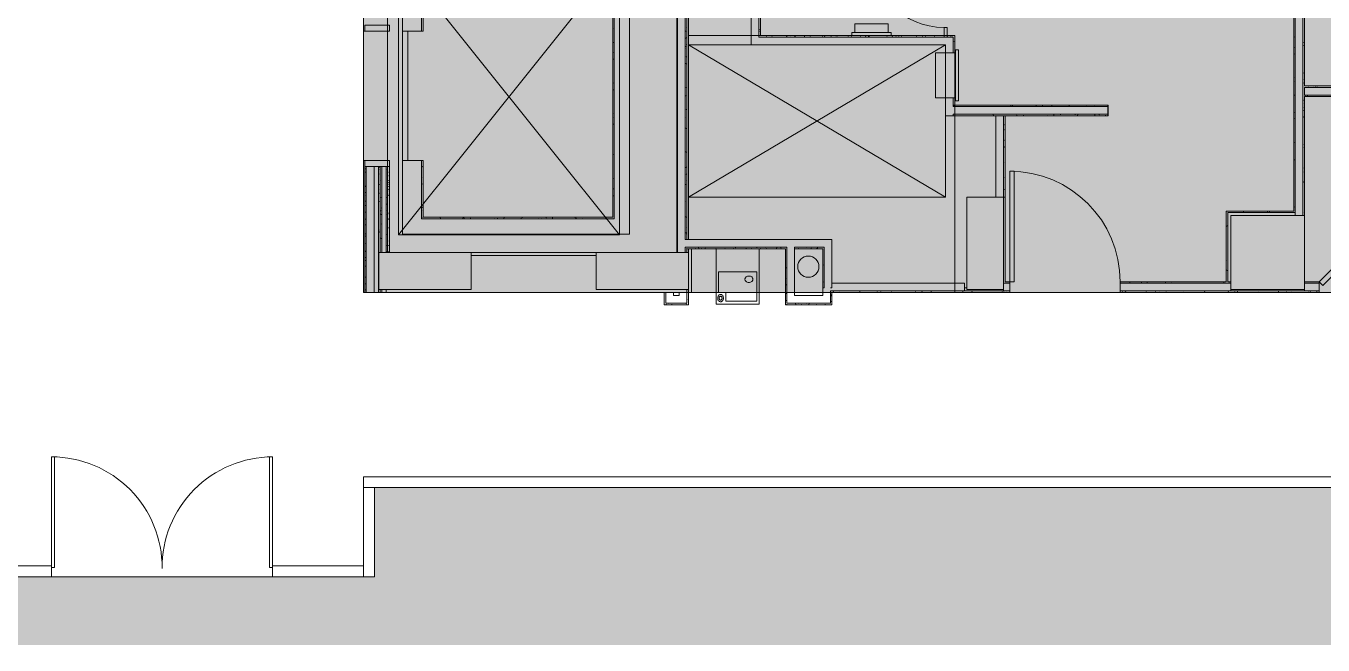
# Model space of a CAD drawing. Header units: inches. Extents: x 4757 to 6765, y 9919 to 10946.
# Drawn here: x 5616.1 to 6038.5, y 9918.5 to 10120 of the extents above; entities that cross this region are included whole.
import ezdxf

# ---------------------------------------------------------------- set-up
doc = ezdxf.new("R2010")
doc.units = ezdxf.units.IN
doc.header["$MEASUREMENT"] = 0
for name, color, linetype, lineweight in [('A-DETL', 90, 'Continuous', 9), ('A-DETL-GENF', 92, 'Continuous', 9), ('A-DETL-THIN', 151, 'Continuous', 9), ('A-DOOR', 31, 'Continuous', 13), ('A-EQPM', 7, 'Continuous', 9), ('A-FLOR-OTLN', 7, 'Continuous', 9), ('A-WALL', 113, 'Continuous', 13), ('A-WALL-PATT', 111, 'Continuous', 13), ('Bb-col', 7, 'Continuous', 9), ('I-WALL', 2, 'Continuous', 9), ('Propidex Polylines', 7, 'Continuous', 9), ('Rosslyn Plaza North_1777 North Kent St _W632_-09_dwg', 8, 'Continuous', 9), ('S-COLS', 7, 'Continuous', 9)]:
    doc.layers.add(name, color=color, linetype=linetype, lineweight=lineweight)

# ---------------------------------------------------------------- blocks, each defined once
blk = doc.blocks.new('Door - Glass Double - Full Rail - Long Pull-7114227-Level XX  POWER _ SIGNAL')
at = {"layer": 'A-DOOR', "lineweight": 20}
for p, q in [((-36, 37.26), (-35, 37.26)), ((-36, 1.75), (-36, 37.26)), ((-35, 37.26), (-35, 1.26)), ((35, 37.26), (35, 1.26)), ((36, 37.26), (35, 37.26)), ((36, 1.75), (36, 37.26)), ((-35, 1.26), (-36, 1.26)), ((35, 1.26), (36, 1.26))]:
    blk.add_line(p, q, dxfattribs=at)
at = {"layer": 'A-DOOR', "lineweight": 9}
for centre, start, end in [((-36, 1.26), 359.5, 90), ((36, 1.26), 90, 180.5)]:
    blk.add_arc(centre, 36, start, end, dxfattribs=at)
blk = doc.blocks.new('Rosslyn Plaza North_1777 North Kent St _W632_-09_dwg-6954577-Level XX  POWER _ SIGNAL')
at = {"lineweight": 9}
for p, q in [((5831.79, 10050.53), (5831.79, 10258.54)), ((5831.79, 10046.29), (5831.79, 10047.53)), ((5831.79, 10046.28), (5831.79, 10042.53)), ((5934.42, 10034.28), (5922.42, 10034.28))]:
    blk.add_line(p, q, dxfattribs=at)
at = {"lineweight": 9, "flags": 128}
for points in [[(5828.04, 10046.28), (5828.04, 10147.29), (5733.79, 10147.29), (5733.79, 10151.29), (5828.04, 10151.29), (5828.04, 10247.29), (5831.79, 10247.29), (5801.79, 10247.29), (5801.79, 10259.29), (5828.79, 10259.29), (5828.04, 10259.29), (5828.04, 10356.29), (5831.79, 10356.29), (5831.79, 10356.54)], [(5733.79, 10118.28), (5733.79, 10180.28), (5726.04, 10180.28), (5726.04, 10118.28), (5733.79, 10118.28), (5733.79, 10076.28), (5733.79, 10046.29)], [(5737.38, 10142), (5809.38, 10142), (5809.38, 10052), (5737.38, 10052), (5737.38, 10142), (5809.38, 10052), (5737.38, 10052), (5809.38, 10142)], [(5733.79, 10076.28), (5726.04, 10076.28), (5726.04, 10033.28), (5832.79, 10033.28), (5832.79, 10047.53)], [(5831.81, 10047.53), (5831.81, 10034.28), (5801.79, 10034.28), (5801.79, 10046.28), (5761.04, 10046.28), (5761.04, 10034.28), (5731.04, 10034.28), (5731.04, 10046.28)], [(5840.81, 10047.53), (5840.81, 10029.53), (5854.81, 10029.53), (5854.81, 10047.53)]]:
    blk.add_lwpolyline(points, dxfattribs=at)
for points in [[(6037.18, 10036.78), (6062.63, 10062.24), (6063.87, 10061), (6038.42, 10035.54)], [(5854.07, 10039.95), (5841.55, 10039.95), (5841.55, 10033.32), (5843.98, 10033.32), (5843.98, 10030.48), (5854.07, 10030.48)], [(5850.2, 10037.59), (5850.21, 10037.71), (5850.24, 10037.84), (5850.29, 10037.95), (5850.37, 10038.09), (5850.47, 10038.21), (5850.58, 10038.32), (5850.8, 10038.46), (5851.02, 10038.56), (5851.26, 10038.61), (5851.49, 10038.62), (5851.75, 10038.6), (5852.01, 10038.54), (5852.22, 10038.45), (5852.41, 10038.32), (5852.52, 10038.21), (5852.62, 10038.09), (5852.7, 10037.95), (5852.75, 10037.84), (5852.78, 10037.71), (5852.79, 10037.59), (5852.78, 10037.46), (5852.75, 10037.33), (5852.7, 10037.22), (5852.62, 10037.08), (5852.52, 10036.96), (5852.41, 10036.85), (5852.22, 10036.73), (5852.01, 10036.64), (5851.75, 10036.57), (5851.49, 10036.55), (5851.23, 10036.57), (5850.98, 10036.64), (5850.77, 10036.73), (5850.58, 10036.85), (5850.47, 10036.96), (5850.37, 10037.08), (5850.29, 10037.22), (5850.24, 10037.33), (5850.21, 10037.46)], [(5842.28, 10030.23), (5842.11, 10030.25), (5841.94, 10030.31), (5841.78, 10030.42), (5841.64, 10030.56), (5841.52, 10030.73), (5841.43, 10030.93), (5841.38, 10031.14), (5841.35, 10031.37), (5841.36, 10031.6), (5841.4, 10031.82), (5841.48, 10032.03), (5841.58, 10032.21), (5841.71, 10032.37), (5841.86, 10032.5), (5842.02, 10032.58), (5842.2, 10032.62), (5842.37, 10032.62), (5842.55, 10032.58), (5842.71, 10032.5), (5842.86, 10032.37), (5842.99, 10032.21), (5843.09, 10032.03), (5843.17, 10031.82), (5843.21, 10031.6), (5843.22, 10031.37), (5843.19, 10031.14), (5843.13, 10030.93), (5843.05, 10030.73), (5842.93, 10030.56), (5842.79, 10030.42), (5842.63, 10030.31), (5842.46, 10030.25)], [(5842.28, 10030.81), (5842.19, 10030.82), (5842.1, 10030.85), (5842.02, 10030.91), (5841.95, 10030.98), (5841.89, 10031.07), (5841.85, 10031.17), (5841.82, 10031.28), (5841.8, 10031.4), (5841.81, 10031.52), (5841.83, 10031.63), (5841.87, 10031.74), (5841.92, 10031.83), (5841.99, 10031.92), (5842.06, 10031.98), (5842.15, 10032.02), (5842.24, 10032.04), (5842.33, 10032.04), (5842.42, 10032.02), (5842.51, 10031.98), (5842.58, 10031.92), (5842.65, 10031.83), (5842.7, 10031.74), (5842.74, 10031.63), (5842.76, 10031.52), (5842.77, 10031.4), (5842.75, 10031.28), (5842.72, 10031.17), (5842.68, 10031.07), (5842.62, 10030.98), (5842.55, 10030.91), (5842.46, 10030.85), (5842.38, 10030.82)]]:
    blk.add_lwpolyline(points, close=True, dxfattribs=at)
at = {"lineweight": 9}
blk.add_circle((5870.84, 10041.67), 3.45, dxfattribs=at)
at = {"layer": 'A-DETL', "color": 7}
for p, q in [((5738.67, 10076.28), (5738.67, 10118.28)), ((5740.42, 10118.28), (5740.42, 10076.28))]:
    blk.add_line(p, q, dxfattribs=at)
at = {"layer": 'A-DOOR', "color": 7, "lineweight": 9, "flags": 128}
for points in [[(5726.42, 10120.28), (5726.42, 10118.28), (5734.42, 10118.28), (5734.42, 10120.28)], [(5726.42, 10076.28), (5726.42, 10074.28), (5734.42, 10074.28), (5734.42, 10076.28)], [(5936.42, 10072.78), (5937.92, 10072.78), (5937.92, 10036.78), (5936.42, 10036.78)]]:
    blk.add_lwpolyline(points, close=True, dxfattribs=at)
at = {"layer": 'A-DOOR', "color": 7, "lineweight": 9}
for centre, radius, start, end in [((5915.04, 10143.54), 24, 180, 270), ((5936.42, 10036.78), 36, 0, 90)]:
    blk.add_arc(centre, radius, start, end, dxfattribs=at)
at = {"layer": 'A-EQPM', "flags": 128}
for points in [[(5896.85, 10120.66), (5896.85, 10117.91), (5885.98, 10117.91), (5885.98, 10120.66)], [(5918.74, 10095.6), (5919.74, 10095.6), (5919.74, 10112.22), (5918.74, 10112.22)], [(5912.24, 10111.22), (5912.24, 10096.6), (5918.74, 10096.6), (5918.74, 10111.22)]]:
    blk.add_lwpolyline(points, close=True, dxfattribs=at)
blk.add_lwpolyline([(5897.85, 10116.91), (5897.85, 10117.91), (5884.98, 10117.91), (5884.98, 10116.91)], dxfattribs=at)
at = {"layer": 'A-FLOR-OTLN'}
for p, q in [((5738.67, 10118.28), (5738.67, 10076.28)), ((5831.79, 10064.29), (5915.57, 10113.91)), ((5934.92, 10064.29), (5934.92, 10036.78))]:
    blk.add_line(p, q, dxfattribs=at)
at = {"layer": 'A-FLOR-OTLN', "flags": 128}
for points in [[(5915.57, 10064.29), (5831.79, 10064.29), (5831.79, 10113.91), (5915.57, 10113.91), (5915.57, 10064.29), (5831.79, 10113.91)], [(5968.42, 10094.28), (5968.54, 10094.28), (5968.54, 10090.78), (5968.42, 10090.78)]]:
    blk.add_lwpolyline(points, dxfattribs=at)
at = {"layer": 'A-WALL-PATT', "color": 7, "lineweight": 9}
for p, q in [((5807.17, 10119.59), (5807.27, 10119.59)), ((5807.17, 10117.67), (5807.27, 10117.67)), ((5807.64, 10119.13), (5807.57, 10119.02)), ((5807.67, 10118.2), (5807.66, 10118.21)), ((5830.94, 10118.21), (5830.88, 10118.32)), ((5831.15, 10117.67), (5831.27, 10117.67)), ((5831.29, 10119.52), (5831.23, 10119.63)), ((5831.3, 10119.79), (5831.27, 10119.75)), ((5854.91, 10118.45), (5854.84, 10118.33)), ((5854.99, 10118.79), (5854.93, 10118.9)), ((5857.07, 10116.71), (5857.19, 10116.71)), ((5858.99, 10116.71), (5859.11, 10116.71)), ((5863.83, 10116.62), (5863.76, 10116.51)), ((5863.79, 10116.71), (5863.92, 10116.71)), ((5865, 10116.81), (5864.95, 10116.91)), ((5865.11, 10116.91), (5865.08, 10116.86)), ((5866.32, 10116.46), (5866.25, 10116.57)), ((5866.67, 10116.71), (5866.79, 10116.71)), ((5869.55, 10116.71), (5869.67, 10116.71)), ((5871.57, 10116.58), (5871.5, 10116.47)), ((5873.71, 10116.46), (5873.69, 10116.41)), ((5875.31, 10116.71), (5875.44, 10116.71)), ((5876.2, 10116.62), (5876.13, 10116.73)), ((5878.19, 10116.71), (5878.31, 10116.71)), ((5878.34, 10116.75), (5878.28, 10116.86)), ((5879.65, 10116.41), (5879.59, 10116.51)), ((5880.11, 10116.71), (5880.23, 10116.71)), ((5881.45, 10116.42), (5881.44, 10116.41)), ((5883.94, 10116.66), (5883.87, 10116.77)), ((5884.91, 10116.71), (5885.03, 10116.71)), ((5887.79, 10116.71), (5887.92, 10116.71)), ((5889.53, 10116.56), (5889.47, 10116.67)), ((5890.5, 10116.74), (5890.44, 10116.63)), ((5890.67, 10116.71), (5890.79, 10116.71)), ((5892.95, 10116.41), (5892.93, 10116.45)), ((5896.43, 10116.71), (5896.55, 10116.71)), ((5898.24, 10116.7), (5898.18, 10116.59)), ((5899.31, 10116.71), (5899.44, 10116.71)), ((5900.38, 10116.58), (5900.32, 10116.47)), ((5901.23, 10116.71), (5901.35, 10116.71)), ((5901.56, 10116.85), (5901.53, 10116.91)), ((5906.03, 10116.71), (5906.15, 10116.71)), ((5908.12, 10116.54), (5908.06, 10116.43)), ((5908.91, 10116.71), (5909.03, 10116.71)), ((5910.27, 10116.41), (5910.27, 10116.41)), ((5911.79, 10116.71), (5911.92, 10116.71)), ((5914.9, 10116.79), (5914.83, 10116.9)), ((5916.21, 10116.44), (5916.14, 10116.55)), ((5917.17, 10116.86), (5917.11, 10116.75)), ((5917.55, 10116.71), (5917.67, 10116.71)), ((6028.92, 10119.59), (6029.03, 10119.59)), ((6028.98, 10116.6), (6028.92, 10116.49)), ((6029.33, 10116.35), (6029.27, 10116.46)), ((5807.17, 10114.79), (5807.27, 10114.79)), ((5807.5, 10114.65), (5807.44, 10114.76)), ((5830.85, 10112.61), (5830.8, 10112.7)), ((5830.95, 10113.43), (5830.89, 10113.32)), ((5831.07, 10116.06), (5831.01, 10116.17)), ((5831.2, 10113.92), (5831.14, 10114.03)), ((5831.15, 10113.83), (5831.27, 10113.83)), ((5918.36, 10115.07), (5918.29, 10114.96)), ((5918.51, 10115.75), (5918.57, 10115.75)), ((5918.51, 10113.83), (5918.57, 10113.83)), ((6028.92, 10115.75), (6029.03, 10115.75)), ((6028.92, 10112.87), (6029.03, 10112.87)), ((6029.21, 10113.14), (6029.14, 10113.03)), ((6032.08, 10113.51), (6032.02, 10113.62)), ((6032.31, 10114.68), (6032.25, 10114.57)), ((5807.17, 10109.03), (5807.27, 10109.03)), ((5807.28, 10111.2), (5807.21, 10111.3)), ((5807.41, 10109.05), (5807.34, 10109.16)), ((5807.6, 10111.39), (5807.54, 10111.28)), ((5831.04, 10107.83), (5830.98, 10107.72)), ((5831.17, 10109.98), (5831.11, 10109.87)), ((5831.15, 10110.95), (5831.27, 10110.95)), ((6028.92, 10109.03), (6029.03, 10109.03)), ((6029.08, 10111), (6029.02, 10110.89)), ((6029.42, 10109.67), (6029.37, 10109.58)), ((6031.92, 10108.25), (6031.92, 10108.24)), ((5807.17, 10107.11), (5807.27, 10107.11)), ((5807.22, 10104.96), (5807.17, 10104.88)), ((5807.17, 10104.23), (5807.27, 10104.23)), ((5831.15, 10107.11), (5831.27, 10107.11)), ((6028.92, 10105.19), (6029.03, 10105.19)), ((6032.15, 10104.8), (6032.08, 10104.69)), ((5807.31, 10099.37), (5807.25, 10099.26)), ((5807.44, 10101.51), (5807.38, 10101.4)), ((5831.01, 10100.09), (5830.95, 10099.98)), ((5831.15, 10103.27), (5831.27, 10103.27)), ((5831.15, 10100.39), (5831.27, 10100.39)), ((6028.92, 10102.31), (6029.03, 10102.31)), ((6029.04, 10103.26), (6028.98, 10103.15)), ((6029.4, 10101.95), (6029.33, 10101.84)), ((6032.02, 10102.65), (6031.96, 10102.54)), ((6032.37, 10101.48), (6032.31, 10101.59)), ((6032.37, 10101.34), (6032.31, 10101.23)), ((6033.71, 10100.39), (6033.83, 10100.39)), ((6035.42, 10100.03), (6035.41, 10100.06)), ((6036.18, 10100.25), (6036.11, 10100.14)), ((6036.59, 10100.39), (6036.71, 10100.39)), ((6037.45, 10100.53), (6037.42, 10100.49)), ((5807.17, 10098.47), (5807.27, 10098.47)), ((5807.17, 10096.55), (5807.27, 10096.55)), ((5807.57, 10099.17), (5807.51, 10099.28)), ((5807.66, 10098.06), (5807.6, 10097.95)), ((5830.92, 10097.13), (5830.85, 10097.24)), ((5831.15, 10096.55), (5831.27, 10096.55)), ((6028.92, 10098.47), (6029.03, 10098.47)), ((6029.18, 10097.42), (6029.11, 10097.53)), ((6029.3, 10095.28), (6029.24, 10095.38)), ((6032.28, 10095.88), (6032.21, 10095.99)), ((6032.63, 10097.2), (6032.57, 10097.3)), ((6033.42, 10097.41), (6033.36, 10097.3)), ((6033.71, 10097.51), (6033.83, 10097.51)), ((6035.63, 10097.51), (6035.75, 10097.51)), ((6038.23, 10097.1), (6038.16, 10097.21)), ((5807.17, 10093.67), (5807.27, 10093.67)), ((5807.28, 10091.63), (5807.21, 10091.52)), ((5831.17, 10092.84), (5831.11, 10092.96)), ((5831.15, 10092.71), (5831.27, 10092.71)), ((5918.38, 10093.99), (5918.32, 10093.88)), ((5918.51, 10094.63), (5918.57, 10094.63)), ((5919.04, 10091.28), (5919.02, 10091.26)), ((5920.53, 10093.86), (5920.48, 10093.78)), ((5923.57, 10094.09), (5923.51, 10094.2)), ((5926.32, 10091.24), (5926.3, 10091.28)), ((5928.27, 10093.83), (5928.24, 10093.78)), ((5931.11, 10091.08), (5931.05, 10090.97)), ((5933.45, 10094.25), (5933.44, 10094.28)), ((5936.91, 10094.03), (5936.84, 10094.14)), ((5937.32, 10094.14), (5937.25, 10094.03)), ((5938.16, 10093.78), (5938.16, 10093.79)), ((5938.85, 10091.04), (5938.79, 10090.93)), ((5939.66, 10091.18), (5939.6, 10091.28)), ((5940.97, 10090.83), (5940.91, 10090.94)), ((5940.99, 10090.91), (5940.93, 10090.8)), ((5945.06, 10094.11), (5944.99, 10094)), ((5946.79, 10094.19), (5946.74, 10094.28)), ((5947.2, 10093.98), (5947.14, 10093.87)), ((5948.1, 10093.84), (5948.04, 10093.95)), ((5950.24, 10093.97), (5950.18, 10094.08)), ((5950.85, 10091), (5950.79, 10091.11)), ((5953, 10091.12), (5952.93, 10091.24)), ((5954.94, 10093.95), (5954.88, 10093.84)), ((5955.84, 10093.88), (5955.78, 10093.99)), ((5957.08, 10093.82), (5957.06, 10093.78)), ((5957.78, 10091.2), (5957.72, 10091.08)), ((5958.59, 10091.03), (5958.53, 10091.14)), ((5961.44, 10093.78), (5961.37, 10093.89)), ((5963.99, 10094.26), (5963.93, 10094.15)), ((5964.19, 10090.94), (5964.13, 10091.05)), ((5965.52, 10091.16), (5965.46, 10091.05)), ((5967.67, 10091.03), (5967.6, 10090.92)), ((6028.92, 10094.63), (6029.03, 10094.63)), ((6028.92, 10091.75), (6029.03, 10091.75)), ((6029.08, 10091.82), (6029.02, 10091.93)), ((6029.42, 10093.16), (6029.37, 10093.24)), ((6031.98, 10094.91), (6031.92, 10094.8)), ((6031.93, 10094.57), (6031.92, 10094.59)), ((6032.06, 10092.43), (6031.99, 10092.54)), ((6032.34, 10093.6), (6032.27, 10093.49)), ((5807.17, 10087.91), (5807.27, 10087.91)), ((5807.38, 10087.98), (5807.32, 10088.09)), ((5807.63, 10090.32), (5807.56, 10090.21)), ((5830.85, 10090.21), (5830.8, 10090.13)), ((5831.07, 10086.76), (5831.01, 10086.65)), ((5831.15, 10089.83), (5831.27, 10089.83)), ((5919.47, 10090.79), (5919.59, 10090.79)), ((5922.35, 10090.79), (5922.47, 10090.79)), ((5924.27, 10090.79), (5924.4, 10090.79)), ((5929.07, 10090.79), (5929.19, 10090.79)), ((5931.95, 10090.79), (5932.07, 10090.79)), ((5934.44, 10089.16), (5934.42, 10089.12)), ((5934.79, 10087.84), (5934.72, 10087.73)), ((5934.83, 10090.79), (5934.95, 10090.79)), ((5934.83, 10086.95), (5934.92, 10086.95)), ((5940.59, 10090.79), (5940.71, 10090.79)), ((5943.47, 10090.79), (5943.59, 10090.79)), ((5945.39, 10090.79), (5945.51, 10090.79)), ((5948.73, 10090.88), (5948.68, 10090.78)), ((5950.19, 10090.79), (5950.31, 10090.79)), ((5953.07, 10090.79), (5953.19, 10090.79)), ((5954.3, 10090.78), (5954.24, 10090.88)), ((5955.95, 10090.79), (5956.07, 10090.79)), ((5961.71, 10090.79), (5961.83, 10090.79)), ((5964.21, 10090.81), (5964.2, 10090.78)), ((5964.59, 10090.79), (5964.71, 10090.79)), ((5966.51, 10090.79), (5966.63, 10090.79)), ((5967.6, 10090.78), (5967.58, 10090.82)), ((6028.92, 10087.91), (6029.03, 10087.91)), ((6029.1, 10089.92), (6029.04, 10089.81)), ((6032.18, 10090.29), (6032.12, 10090.4)), ((5807.17, 10085.99), (5807.27, 10085.99)), ((5807.17, 10083.11), (5807.27, 10083.11)), ((5831.15, 10085.99), (5831.27, 10085.99)), ((5934.45, 10084.85), (5934.42, 10084.9)), ((5934.58, 10082.71), (5934.51, 10082.82)), ((5934.8, 10086.16), (5934.74, 10086.27)), ((5934.83, 10084.07), (5934.92, 10084.07)), ((6028.99, 10086.22), (6028.92, 10086.33)), ((6028.92, 10084.07), (6029.03, 10084.07)), ((5807.34, 10078.29), (5807.27, 10078.18)), ((5831.03, 10079.02), (5830.97, 10078.91)), ((5831.15, 10082.15), (5831.27, 10082.15)), ((5831.15, 10079.27), (5831.27, 10079.27)), ((5934.71, 10080.56), (5934.64, 10080.67)), ((5934.83, 10080.23), (5934.92, 10080.23)), ((6028.92, 10081.19), (6029.03, 10081.19)), ((6029.07, 10082.19), (6029.01, 10082.08)), ((6029.42, 10080.87), (6029.36, 10080.76)), ((6032.04, 10081.58), (6031.98, 10081.47)), ((6032.35, 10080.4), (6032.28, 10080.51)), ((5731.24, 10073.94), (5731.17, 10074.05)), ((5745.16, 10074.28), (5745.1, 10074.17)), ((5807.17, 10077.35), (5807.27, 10077.35)), ((5807.17, 10075.43), (5807.27, 10075.43)), ((5807.67, 10075.96), (5807.61, 10076.06)), ((5831.02, 10073.91), (5830.96, 10074.02)), ((5831.15, 10075.43), (5831.27, 10075.43)), ((5934.5, 10075.82), (5934.43, 10075.71)), ((5934.83, 10076.39), (5934.92, 10076.39)), ((6028.92, 10077.35), (6029.03, 10077.35)), ((6029.15, 10076.34), (6029.09, 10076.45)), ((5726.51, 10073.51), (5726.63, 10073.51)), ((5726.6, 10072.38), (5726.54, 10072.48)), ((5726.92, 10071.48), (5726.87, 10071.39)), ((5731.34, 10073.39), (5731.28, 10073.28)), ((5731.37, 10071.8), (5731.3, 10071.91)), ((5733.49, 10073.26), (5733.42, 10073.15)), ((5733.84, 10071.95), (5733.77, 10071.84)), ((5733.99, 10071.1), (5733.92, 10071.21)), ((5734.34, 10072.41), (5734.28, 10072.52)), ((5745.38, 10070.83), (5745.32, 10070.72)), ((5807.17, 10072.55), (5807.27, 10072.55)), ((5807.3, 10070.55), (5807.24, 10070.44)), ((5807.58, 10070.35), (5807.52, 10070.46)), ((5831.15, 10071.77), (5831.09, 10071.88)), ((5831.15, 10071.59), (5831.27, 10071.59)), ((5934.87, 10070.68), (5934.8, 10070.79)), ((5934.83, 10073.51), (5934.92, 10073.51)), ((6028.92, 10073.51), (6029.03, 10073.51)), ((6028.92, 10070.63), (6029.03, 10070.63)), ((6029.41, 10072.06), (6029.34, 10072.17)), ((6032.01, 10073.84), (6031.95, 10073.73)), ((6032.36, 10072.53), (6032.3, 10072.42)), ((5726.51, 10067.75), (5726.63, 10067.75)), ((5726.51, 10065.83), (5726.63, 10065.83)), ((5726.86, 10068.09), (5726.79, 10068.2)), ((5730.96, 10066.96), (5730.92, 10066.89)), ((5731.14, 10068.35), (5731.08, 10068.46)), ((5731.31, 10065.65), (5731.25, 10065.54)), ((5731.49, 10069.66), (5731.43, 10069.77)), ((5733.89, 10065.5), (5733.83, 10065.61)), ((5733.93, 10066.35), (5733.87, 10066.24)), ((5734.06, 10068.5), (5734, 10068.39)), ((5734.12, 10068.96), (5734.05, 10069.07)), ((5734.25, 10066.81), (5734.18, 10066.92)), ((5734.19, 10069.67), (5734.31, 10069.67)), ((5734.19, 10067.75), (5734.31, 10067.75)), ((5745.25, 10068.68), (5745.19, 10068.57)), ((5745.42, 10066.66), (5745.38, 10066.73)), ((5807.23, 10069.04), (5807.17, 10069.15)), ((5807.17, 10066.79), (5807.27, 10066.79)), ((5807.36, 10066.9), (5807.29, 10067.01)), ((5807.65, 10069.24), (5807.59, 10069.13)), ((5830.93, 10068.31), (5830.86, 10068.42)), ((5831.15, 10068.71), (5831.27, 10068.71)), ((5831.28, 10069.63), (5831.21, 10069.74)), ((5934.46, 10068.08), (5934.42, 10068)), ((5934.81, 10066.77), (5934.75, 10066.66)), ((5934.83, 10069.67), (5934.92, 10069.67)), ((5934.83, 10065.83), (5934.92, 10065.83)), ((6028.92, 10066.79), (6029.03, 10066.79)), ((6029.42, 10067.43), (6029.42, 10067.43)), ((6032.16, 10069.21), (6032.1, 10069.32)), ((6032.42, 10066.87), (6032.39, 10066.82)), ((5726.54, 10065.08), (5726.48, 10064.97)), ((5726.51, 10062.95), (5726.63, 10062.95)), ((5726.77, 10061.62), (5726.7, 10061.51)), ((5730.92, 10064.89), (5730.92, 10064.89)), ((5731.05, 10062.75), (5730.98, 10062.86)), ((5731.66, 10064.34), (5731.6, 10064.23)), ((5733.54, 10064.19), (5733.48, 10064.3)), ((5733.67, 10062.05), (5733.61, 10062.16)), ((5734.19, 10064.87), (5734.31, 10064.87)), ((5734.28, 10065.04), (5734.22, 10064.93)), ((5807.17, 10064.87), (5807.27, 10064.87)), ((5807.17, 10061.99), (5807.27, 10061.99)), ((5807.48, 10064.76), (5807.42, 10064.87)), ((5830.83, 10062.72), (5830.8, 10062.78)), ((5831.15, 10064.87), (5831.27, 10064.87)), ((6028.96, 10065.15), (6028.92, 10065.22)), ((6028.92, 10062.95), (6029.03, 10062.95)), ((5726.51, 10057.19), (5726.63, 10057.19)), ((5726.64, 10059.48), (5726.57, 10059.37)), ((5731.66, 10059.78), (5731.59, 10059.89)), ((5731.76, 10058.74), (5731.69, 10058.63)), ((5731.88, 10060.88), (5731.82, 10060.77)), ((5733.45, 10058.59), (5733.42, 10058.64)), ((5733.8, 10059.9), (5733.74, 10060.01)), ((5733.9, 10058.61), (5733.83, 10058.5)), ((5734.19, 10059.11), (5734.31, 10059.11)), ((5744.99, 10059.72), (5744.93, 10059.83)), ((5745.12, 10057.57), (5745.06, 10057.68)), ((5745.22, 10060.94), (5745.16, 10060.83)), ((5745.34, 10061.03), (5745.28, 10061.14)), ((5751.04, 10057.58), (5750.98, 10057.47)), ((5755, 10057.74), (5754.98, 10057.78)), ((5758.46, 10057.51), (5758.4, 10057.62)), ((5758.78, 10057.55), (5758.72, 10057.44)), ((5760.92, 10057.42), (5760.86, 10057.31)), ((5762.74, 10057.77), (5762.74, 10057.78)), ((5768.34, 10057.68), (5768.28, 10057.78)), ((5768.66, 10057.39), (5768.6, 10057.28)), ((5769.65, 10057.33), (5769.59, 10057.43)), ((5771.8, 10057.45), (5771.73, 10057.56)), ((5777.39, 10057.36), (5777.33, 10057.47)), ((5777.71, 10057.7), (5777.65, 10057.59)), ((5782.98, 10057.28), (5782.93, 10057.38)), ((5784.14, 10057.32), (5784.12, 10057.28)), ((5785.45, 10057.67), (5785.39, 10057.56)), ((5787.6, 10057.54), (5787.53, 10057.43)), ((5795.01, 10057.56), (5794.95, 10057.67)), ((5795.34, 10057.51), (5795.27, 10057.4)), ((5797.48, 10057.38), (5797.42, 10057.28)), ((5804.36, 10057.78), (5804.32, 10057.71)), ((5804.9, 10057.72), (5804.86, 10057.78)), ((5831.06, 10057.94), (5831, 10057.83)), ((5831.15, 10061.03), (5831.27, 10061.03)), ((5831.15, 10058.15), (5831.27, 10058.15)), ((6006.92, 10059.11), (6006.95, 10059.11)), ((6009.07, 10059.29), (6009.04, 10059.33)), ((6012.66, 10059.51), (6012.59, 10059.41)), ((6013.92, 10059.79), (6013.9, 10059.76)), ((6020.4, 10059.48), (6020.33, 10059.37)), ((6021.13, 10059.52), (6021.06, 10059.63)), ((6022.54, 10059.35), (6022.5, 10059.29)), ((6028.92, 10060.07), (6029.03, 10060.07)), ((6029.09, 10061.11), (6029.03, 10061)), ((6032.42, 10059.18), (6032.36, 10059.08)), ((5726.51, 10055.27), (5726.63, 10055.27)), ((5731.02, 10053.62), (5730.95, 10053.51)), ((5731.21, 10052.87), (5731.15, 10052.98)), ((5731.91, 10055.49), (5731.85, 10055.6)), ((5734.19, 10054.31), (5734.31, 10054.31)), ((5734.41, 10056.93), (5734.34, 10057.04)), ((5831, 10052.83), (5830.93, 10052.95)), ((5831.15, 10054.31), (5831.27, 10054.31)), ((5831.28, 10054.49), (5831.22, 10054.38)), ((6006.92, 10053.35), (6006.95, 10053.35)), ((6007.22, 10054.81), (6007.15, 10054.92)), ((5726.51, 10052.39), (5726.63, 10052.39)), ((5726.6, 10051.74), (5726.54, 10051.63)), ((5726.7, 10049.16), (5726.64, 10049.27)), ((5726.92, 10050.36), (5726.89, 10050.32)), ((5731.72, 10051), (5731.66, 10050.89)), ((5733.51, 10052.18), (5733.45, 10052.07)), ((5733.73, 10048.73), (5733.67, 10048.62)), ((5733.96, 10050.02), (5733.9, 10050.13)), ((5831.15, 10052.34), (5831.09, 10052.24)), ((6006.92, 10051.43), (6006.95, 10051.43)), ((6007.42, 10050.62), (6007.41, 10050.63)), ((5726.51, 10046.63), (5726.63, 10046.63)), ((5726.51, 10044.71), (5726.63, 10044.71)), ((5726.83, 10047.01), (5726.77, 10047.12)), ((5726.92, 10044.94), (5726.9, 10044.98)), ((5730.98, 10045.88), (5730.92, 10045.78)), ((5733.61, 10046.59), (5733.54, 10046.48)), ((5734.19, 10048.55), (5734.31, 10048.55)), ((5734.19, 10046.63), (5734.31, 10046.63)), ((5831.15, 10047.59), (5831.27, 10047.59)), ((5834.03, 10047.59), (5834.15, 10047.59)), ((5835.18, 10047.8), (5835.12, 10047.69)), ((5835.17, 10047.53), (5835.12, 10047.61)), ((5835.95, 10047.59), (5836.07, 10047.59)), ((5837.33, 10047.67), (5837.26, 10047.56)), ((5840.75, 10047.59), (5840.88, 10047.59)), ((5843.63, 10047.59), (5843.75, 10047.59)), ((5844.18, 10048.03), (5844.17, 10048.01)), ((5846.51, 10047.59), (5846.63, 10047.59)), ((5847.21, 10047.79), (5847.15, 10047.9)), ((5850.66, 10047.73), (5850.6, 10047.62)), ((5851.94, 10048.03), (5851.91, 10047.97)), ((5852.27, 10047.59), (5852.4, 10047.59)), ((5854.12, 10047.96), (5854.05, 10047.85)), ((5855.15, 10047.59), (5855.27, 10047.59)), ((5857.09, 10047.95), (5857.05, 10048.03)), ((5857.07, 10047.59), (5857.19, 10047.59)), ((5860.55, 10047.73), (5860.49, 10047.84)), ((5861.86, 10047.92), (5861.79, 10047.81)), ((5861.87, 10047.59), (5861.99, 10047.59)), ((5863.79, 10046.63), (5863.9, 10046.63)), ((5867.63, 10047.59), (5867.75, 10047.59)), ((5870.43, 10047.89), (5870.37, 10048)), ((5871.74, 10047.54), (5871.68, 10047.65)), ((5873.39, 10047.59), (5873.51, 10047.59)), ((5873.89, 10047.67), (5873.82, 10047.78)), ((5876.02, 10047.5), (5875.96, 10047.39)), ((6006.92, 10048.55), (6006.95, 10048.55)), ((5726.44, 10041.86), (5726.42, 10041.82)), ((5726.51, 10041.83), (5726.63, 10041.83)), ((5726.61, 10043.56), (5726.55, 10043.67)), ((5731.02, 10041.67), (5730.96, 10041.78)), ((5863.61, 10041.37), (5863.55, 10041.25)), ((5863.79, 10042.79), (5863.9, 10042.79)), ((5875.93, 10042.2), (5875.87, 10042.31)), ((6006.92, 10042.79), (6006.95, 10042.79)), ((6006.92, 10040.87), (6006.95, 10040.87)), ((6007.03, 10043.62), (6006.97, 10043.73)), ((6007.21, 10040.49), (6007.15, 10040.38)), ((5726.51, 10037.96), (5726.45, 10038.07)), ((5726.51, 10036.07), (5726.63, 10036.07)), ((5726.66, 10038.4), (5726.6, 10038.29)), ((5863.83, 10037.91), (5863.77, 10037.8)), ((5863.79, 10039.91), (5863.9, 10039.91)), ((5863.79, 10036.07), (5863.9, 10036.07)), ((5875.84, 10036.6), (5875.78, 10036.71)), ((5876.05, 10040.08), (5876, 10040.17)), ((5934.78, 10036.28), (5934.72, 10036.38)), ((5975.62, 10036.57), (5975.56, 10036.68)), ((5979.45, 10036.56), (5979.39, 10036.45)), ((5981.22, 10036.48), (5981.16, 10036.59)), ((5984.66, 10036.28), (5984.61, 10036.36)), ((5987.19, 10036.53), (5987.13, 10036.42)), ((5989.33, 10036.4), (5989.27, 10036.29)), ((5993.25, 10036.77), (5993.24, 10036.78)), ((5997.07, 10036.37), (5997.03, 10036.28)), ((6006.12, 10036.68), (6006.06, 10036.57)), ((6006.58, 10036.71), (6006.54, 10036.78)), ((6006.92, 10037.99), (6006.95, 10037.99)), ((6007.42, 10037), (6007.37, 10036.92)), ((6007.9, 10036.36), (6007.83, 10036.47)), ((6032.79, 10036.78), (6032.73, 10036.69)), ((6034.54, 10036.28), (6034.5, 10036.35)), ((5726.51, 10034.15), (5726.63, 10034.15)), ((5831.79, 10032.25), (5831.74, 10032.35)), ((5863.59, 10032.86), (5863.53, 10032.97)), ((5863.71, 10035.77), (5863.64, 10035.66)), ((5863.79, 10032.23), (5863.9, 10032.23)), ((5863.9, 10034.24), (5863.88, 10034.28)), ((5878.1, 10031.89), (5878.05, 10031.81)), ((5878.24, 10032.45), (5878.18, 10032.56)), ((5878.19, 10032.23), (5878.31, 10032.23)), ((5878.59, 10033.76), (5878.58, 10033.78)), ((5879.06, 10033.56), (5878.99, 10033.45)), ((5881.2, 10033.43), (5881.14, 10033.32)), ((5884.19, 10033.66), (5884.12, 10033.77)), ((5885.5, 10033.31), (5885.44, 10033.42)), ((5887.64, 10033.44), (5887.58, 10033.55)), ((5888.06, 10033.78), (5888.04, 10033.76)), ((5893.24, 10033.35), (5893.18, 10033.46)), ((5894.54, 10033.49), (5894.47, 10033.38)), ((5895.82, 10033.78), (5895.78, 10033.73)), ((5897.99, 10033.71), (5897.93, 10033.6)), ((5898.82, 10033.28), (5898.77, 10033.36)), ((5905.73, 10033.68), (5905.67, 10033.57)), ((5907.87, 10033.55), (5907.81, 10033.44)), ((5910.86, 10033.54), (5910.8, 10033.65)), ((5920.74, 10033.71), (5920.7, 10033.78)), ((5921.21, 10033.61), (5921.15, 10033.5)), ((5924.2, 10033.48), (5924.13, 10033.59)), ((5924.64, 10033.78), (5924.6, 10033.72)), ((5928.48, 10033.74), (5928.46, 10033.78)), ((5932.4, 10033.78), (5932.34, 10033.68)), ((5934.08, 10033.65), (5934.02, 10033.76)), ((5934.55, 10033.67), (5934.48, 10033.56)), ((5935.39, 10033.29), (5935.33, 10033.41)), ((5973.25, 10033.49), (5973.18, 10033.38)), ((5974.09, 10033.47), (5974.03, 10033.58)), ((5974.52, 10033.78), (5974.49, 10033.74)), ((5978.38, 10033.72), (5978.34, 10033.78)), ((5980.98, 10033.46), (5980.92, 10033.35)), ((5983.13, 10033.33), (5983.1, 10033.28)), ((5983.97, 10033.63), (5983.91, 10033.74)), ((5985.28, 10033.28), (5985.22, 10033.39)), ((5987.43, 10033.41), (5987.36, 10033.52)), ((5990.87, 10033.3), (5990.86, 10033.28)), ((5993.02, 10033.31), (5992.96, 10033.42)), ((5998.58, 10033.28), (5998.56, 10033.33)), ((5999.92, 10033.61), (5999.85, 10033.5)), ((6007.66, 10033.58), (6007.59, 10033.47)), ((6009.8, 10033.45), (6009.74, 10033.34)), ((6010.65, 10033.51), (6010.58, 10033.62)), ((6017.54, 10033.42), (6017.48, 10033.31)), ((6019.68, 10033.29), (6019.68, 10033.28)), ((6020.53, 10033.67), (6020.47, 10033.78)), ((6023.98, 10033.45), (6023.92, 10033.56)), ((6026.59, 10033.73), (6026.53, 10033.62)), ((6028.27, 10033.71), (6028.23, 10033.78)), ((6033.02, 10033.35), (6032.98, 10033.28)), ((6033.87, 10033.62), (6033.8, 10033.72)), ((6034.33, 10033.7), (6034.27, 10033.59)), ((6035.17, 10033.28), (6035.11, 10033.37)), ((6036.47, 10033.57), (6036.41, 10033.46)), ((5824.43, 10029.35), (5824.55, 10029.35)), ((5824.62, 10029.51), (5824.56, 10029.4)), ((5825.5, 10029.71), (5825.46, 10029.78)), ((5826.35, 10029.35), (5826.47, 10029.35)), ((5826.77, 10029.38), (5826.71, 10029.28)), ((5831.1, 10029.62), (5831.04, 10029.73)), ((5831.15, 10029.35), (5831.27, 10029.35)), ((5831.45, 10030.93), (5831.39, 10031.04)), ((5863.72, 10030.71), (5863.66, 10030.82)), ((5863.79, 10029.35), (5863.92, 10029.35)), ((5866.67, 10029.35), (5866.79, 10029.35)), ((5866.77, 10029.56), (5866.71, 10029.45)), ((5867.65, 10029.66), (5867.59, 10029.77)), ((5868.59, 10029.35), (5868.71, 10029.35)), ((5870.23, 10029.78), (5870.17, 10029.67)), ((5871.11, 10029.44), (5871.05, 10029.55)), ((5873.39, 10029.35), (5873.51, 10029.35)), ((5875.39, 10029.69), (5875.34, 10029.78)), ((5876.27, 10029.35), (5876.4, 10029.35)), ((5877.97, 10029.75), (5877.91, 10029.64)), ((5878.37, 10030.3), (5878.31, 10030.41))]:
    blk.add_line(p, q, dxfattribs=at)
at = {"layer": 'A-WALL-PATT', "color": 7, "lineweight": 9, "flags": 128}
for points in [[(5731.31, 10071.59), (5731.42, 10071.59), (5731.44, 10071.59)], [(5731.31, 10067.75), (5731.42, 10067.75), (5731.44, 10067.75)], [(5731.31, 10064.87), (5731.42, 10064.87), (5731.44, 10064.87)], [(5731.31, 10061.03), (5731.42, 10061.03), (5731.44, 10061.03)], [(5731.31, 10057.19), (5731.42, 10057.19), (5731.44, 10057.19)], [(5734.25, 10057.3), (5734.19, 10057.19), (5734.31, 10057.19)], [(5731.31, 10054.31), (5731.42, 10054.31), (5731.44, 10054.31)], [(5731.31, 10050.47), (5731.42, 10050.47), (5731.44, 10050.47)], [(5731.47, 10048.58), (5731.42, 10048.67), (5731.4, 10048.69)], [(5731.31, 10046.63), (5731.42, 10046.63), (5731.44, 10046.63)]]:
    blk.add_lwpolyline(points, dxfattribs=at)
at = {"layer": 'Bb-col', "flags": 128}
for points in [[(5761.04, 10046.29), (5731.04, 10046.29), (5731.04, 10034.29), (5761.04, 10034.29)], [(5831.79, 10046.29), (5801.79, 10046.29), (5801.79, 10034.29), (5831.79, 10034.29)]]:
    blk.add_lwpolyline(points, close=True, dxfattribs=at)
at = {"layer": 'I-WALL', "color": 7}
for p, q in [((5828.3, 10247.29), (5828.3, 10046.29)), ((5831.3, 10050.53), (5831.3, 10247.29)), ((5931.92, 10090.78), (5931.92, 10064.29)), ((5726.92, 10074.28), (5726.92, 10033.28)), ((5729.42, 10074.28), (5729.42, 10033.28)), ((5730.92, 10074.28), (5730.92, 10033.28)), ((5731.42, 10074.28), (5731.42, 10046.29)), ((5731.92, 10074.28), (5731.92, 10046.29)), ((5733.42, 10074.28), (5733.42, 10046.29)), ((5801.79, 10045.28), (5761.04, 10045.28)), ((5936.42, 10036.28), (5934.42, 10036.28)), ((6008.42, 10036.28), (5972.42, 10036.28)), ((6032.42, 10036.28), (6037.18, 10036.28)), ((5731.42, 10034.29), (5731.42, 10033.28)), ((5731.92, 10034.29), (5731.92, 10033.28)), ((5733.42, 10034.29), (5733.42, 10033.28)), ((5922.42, 10034.78), (5921.67, 10034.78)), ((5934.42, 10033.78), (5934.42, 10034.29)), ((6037.18, 10033.78), (5972.42, 10033.78)), ((6008.42, 10033.78), (6008.42, 10034.29)), ((6032.42, 10034.29), (6032.42, 10033.78))]:
    blk.add_line(p, q, dxfattribs=at)
at = {"layer": 'I-WALL', "color": 7, "flags": 128}
for points in [[(6032.42, 10058.29), (6032.42, 10097.03), (6124.68, 10097.03), (6124.68, 10036.78), (6073.18, 10036.78), (6073.18, 10033.28), (6128.18, 10033.28), (6128.18, 10097.03), (6247.92, 10097.03), (6247.92, 10369.29), (6057.43, 10369.29), (6057.43, 10365.79), (6244.42, 10365.79), (6244.42, 10100.53), (6032.42, 10100.53), (6032.42, 10272.79), (6010.54, 10272.79)], [(6057.43, 10366.29), (6244.92, 10366.29), (6244.92, 10100.03), (6032.42, 10100.03), (6032.42, 10097.53), (6247.42, 10097.53), (6247.42, 10368.79), (6057.43, 10368.79)], [(5830.8, 10269.29), (5831.3, 10269.29), (5852.29, 10269.29), (5852.29, 10113.91), (5915.57, 10113.91), (5915.57, 10111.22)], [(5918.07, 10111.22), (5918.07, 10116.41), (5854.79, 10116.41), (5854.79, 10269.29)], [(6010.54, 10272.29), (6031.92, 10272.29), (6031.92, 10058.29)], [(6010.54, 10269.79), (6029.42, 10269.79), (6029.42, 10058.29)], [(5878.05, 10034.78), (5878.55, 10034.78), (5878.55, 10050.53), (5831.3, 10050.53), (5830.8, 10050.53), (5830.8, 10247.29)], [(5958.79, 10133.29), (5958.79, 10130.29), (5992.92, 10130.29), (5992.92, 10145.79), (6028.92, 10145.79), (6028.92, 10059.79), (6006.92, 10059.79), (6006.92, 10036.78), (5972.42, 10036.78), (5972.42, 10033.28), (6037.18, 10033.28), (6037.18, 10036.78), (6032.42, 10036.78)], [(5744.92, 10076.28), (5744.92, 10057.28), (5807.67, 10057.28), (5807.67, 10136.28), (5744.92, 10136.28), (5744.92, 10118.28)], [(5915.04, 10116.91), (5855.29, 10116.91), (5855.29, 10124.29)], [(5916.04, 10116.41), (5916.04, 10116.91), (5916.04, 10119.54), (5915.04, 10119.54), (5915.04, 10116.91), (5915.04, 10116.41)], [(5918.57, 10111.22), (5918.57, 10116.91), (5916.04, 10116.91)], [(5915.57, 10096.6), (5915.57, 10090.78), (5931.92, 10090.78), (5934.92, 10090.78), (5934.92, 10064.29), (5934.42, 10064.29), (5934.42, 10090.78)], [(5918.07, 10094.28), (5918.57, 10094.28), (5918.57, 10096.6)], [(5968.42, 10093.78), (5918.07, 10093.78), (5918.07, 10096.6)], [(5918.07, 10090.78), (5918.07, 10091.28), (5968.42, 10091.28)], [(5934.92, 10090.78), (5968.42, 10090.78), (5968.42, 10094.28), (5918.57, 10094.28)], [(5734.42, 10046.29), (5734.42, 10074.28), (5726.42, 10074.28), (5726.42, 10033.28), (5823.9, 10033.28), (5823.9, 10029.28), (5831.79, 10029.28), (5831.79, 10034.29)], [(6029.42, 10059.29), (6007.42, 10059.29), (6007.42, 10036.78), (6008.42, 10036.78)], [(5830.8, 10046.29), (5830.8, 10048.03), (5863.9, 10048.03), (5863.9, 10029.78), (5878.05, 10029.78), (5878.05, 10033.78), (5934.42, 10033.78), (5936.42, 10033.78)], [(5831.3, 10046.29), (5831.3, 10047.53), (5863.4, 10047.53), (5863.4, 10029.28), (5878.55, 10029.28), (5878.55, 10033.28), (5934.42, 10033.28), (5936.42, 10033.28), (5936.42, 10036.78), (5934.92, 10036.78)], [(5866.4, 10047.53), (5866.4, 10032.28), (5875.55, 10032.28), (5875.55, 10047.53), (5866.4, 10047.53), (5866.4, 10048.03), (5876.05, 10048.03), (5876.05, 10034.78), (5875.55, 10034.78)], [(5921.67, 10033.78), (5921.67, 10034.78), (5921.67, 10036.28), (5878.55, 10036.28)], [(5823.9, 10033.28), (5824.4, 10033.28), (5824.4, 10029.78), (5831.29, 10029.78), (5831.29, 10034.29)]]:
    blk.add_lwpolyline(points, dxfattribs=at)
for points in [[(5738.67, 10052.28), (5812.67, 10052.28), (5812.67, 10141.28), (5738.67, 10141.28), (5738.67, 10118.28), (5745.42, 10118.28), (5745.42, 10135.78), (5807.17, 10135.78), (5807.17, 10057.78), (5745.42, 10057.78), (5745.42, 10076.28), (5738.67, 10076.28)], [(5828.79, 10032.28), (5826.9, 10032.28), (5826.9, 10033.28), (5828.79, 10033.28)]]:
    blk.add_lwpolyline(points, close=True, dxfattribs=at)
at = {"layer": 'Propidex Polylines', "flags": 128}
blk.add_lwpolyline([(6010.53, 10269.29), (6010.53, 10369.28), (6010.53, 10269.29), (5831.79, 10269.29), (5831.79, 10116.91), (5918.57, 10116.91), (5918.57, 10033.28), (6128.43, 10033.28), (6128.43, 10097.03), (6247.91, 10097.03), (6247.91, 10369.25), (6010.53, 10369.25), (5726.04, 10369.25), (5726.04, 10033.28), (5832.79, 10033.28), (5832.79, 10047.53), (5863.4, 10047.53), (5863.4, 10029.28), (5878.55, 10029.28), (5878.55, 10033.28), (5918.57, 10033.28), (5918.57, 10116.91), (5831.79, 10116.91), (5831.79, 10269.29)], close=True, dxfattribs=at)
at = {"layer": 'S-COLS', "flags": 128}
for points in [[(5934.42, 10034.29), (5934.42, 10064.29), (5922.42, 10064.29), (5922.42, 10034.29)], [(6032.42, 10058.29), (6008.42, 10058.29), (6008.42, 10034.29), (6032.42, 10034.29)], [(5731.04, 10034.29), (5761.04, 10034.29), (5761.04, 10046.29), (5731.04, 10046.29)], [(5801.79, 10034.29), (5831.79, 10034.29), (5831.79, 10046.29), (5801.79, 10046.29)]]:
    blk.add_lwpolyline(points, close=True, dxfattribs=at)

msp = doc.modelspace()

# ---------------------------------------------------------------- hatches: boundary and pattern name
at = {"layer": 'A-DETL-GENF'}
h = msp.add_hatch(color=9, dxfattribs=at)
h.paths.add_polyline_path([(6042.98, 9918.54), (6726.34, 9918.54), (6736.57, 9928.76), (6707, 9958.33), (6718.49, 9986.77), (6758.92, 9986.77), (6758.92, 10183.16), (6717.8, 10183.16), (6717.8, 10199.54), (6515.42, 10199.54), (6515.42, 10186.29), (6485.42, 10186.29), (6485.42, 10199.54), (6274.92, 10199.54), (6274.91, 10186.03), (6247.91, 10186.03), (6247.91, 10097.03), (6128.43, 10097.03), (6128.43, 9969.78), (5729.54, 9969.78), (5729.54, 9940.78), (5591.29, 9940.78), (5591.29, 9969.78), (5246.43, 9969.78), (5246.43, 10221.28), (5194.41, 10221.28), (5194.41, 10426.79), (5045.92, 10426.79), (5045.92, 10455.79), (5058.67, 10455.79), (5058.67, 10666.79), (5045.92, 10666.79), (5045.92, 10695.79), (5058.67, 10695.79), (5058.67, 10696.27), (4933.13, 10821.81), (4757.33, 10646.01), (4757.33, 10304.77), (5178.35, 10304.77), (5178.35, 9918.54), (5785.84, 9918.54)], flags=0)
h.paths.add_polyline_path([(6739.04, 9931.24), (6753.63, 9945.82), (6760.42, 9960.39), (6760.42, 9986.77), (6759.67, 9986.77), (6759.67, 9983.27), (6720.85, 9983.27), (6711.11, 9959.17), (6723.3, 9946.98)], flags=0)
h.paths.add_polyline_path([(6488.92, 9946.29), (6485.42, 9946.29), (6485.42, 9976.29), (6515.42, 9976.29), (6515.42, 9946.29), (6511.92, 9946.29)], flags=0)
h.paths.add_polyline_path([(6245.42, 9946.29), (6245.42, 9976.29), (6275.42, 9976.29), (6275.42, 9946.29), (6248.92, 9946.29)], flags=0)
h.paths.add_polyline_path([(6721.3, 10186.66), (6758.92, 10186.66), (6758.92, 10199.54), (6721.3, 10199.54), (6721.3, 10198.49)], flags=0)
h = msp.add_hatch(color=9, dxfattribs=at)
h.paths.add_polyline_path([(5271.56, 10032.53), (5594.79, 10032.53), (5594.79, 10369.29), (5194.41, 10369.29), (5194.41, 10221.28), (5246.43, 10221.28), (5246.43, 10032.53)], flags=0)
h.paths.add_polyline_path([(5726.04, 10033.28), (6128.43, 10033.28), (6128.43, 10097.03), (6247.91, 10097.03), (6247.91, 10186.79), (6246.16, 10186.79), (6246.16, 10215.79), (6247.91, 10215.79), (6247.91, 10369.29), (5726.04, 10369.29), (5726.04, 10218.14)], flags=0)

# ---------------------------------------------------------------- linework, layer by layer
at = {"layer": 'A-DETL'}
for p, q in [((6128.43, 9969.78), (5729.54, 9969.78)), ((5729.54, 9969.78), (5729.54, 9940.78)), ((5729.54, 9940.78), (5591.29, 9940.78))]:
    msp.add_line(p, q, dxfattribs=at)
at = {"layer": 'A-DETL-THIN'}
for p, q in [((5726.04, 10369.29), (5726.04, 10033.28)), ((5726.04, 10033.28), (6128.43, 10033.28))]:
    msp.add_line(p, q, dxfattribs=at)
at = {"layer": 'A-WALL'}
for p, q in [((5624.42, 9944.28), (5594.79, 9944.28)), ((5594.79, 9940.78), (5624.42, 9940.78))]:
    msp.add_line(p, q, dxfattribs=at)
at = {"layer": 'I-WALL', "lineweight": 13}
for p, q in [((5726.04, 9973.28), (5726.04, 9940.78)), ((6124.93, 9973.28), (5726.04, 9973.28)), ((5726.04, 9969.78), (6128.43, 9969.78)), ((5729.54, 9940.78), (5729.54, 9969.78)), ((5624.42, 9940.78), (5624.42, 9944.28)), ((5726.04, 9944.28), (5696.42, 9944.28)), ((5696.42, 9944.28), (5696.42, 9940.78)), ((5696.42, 9940.78), (5729.54, 9940.78))]:
    msp.add_line(p, q, dxfattribs=at)

# ---------------------------------------------------------------- block references
at = {"layer": 'A-DOOR'}
msp.add_blockref('Door - Glass Double - Full Rail - Long Pull-7114227-Level XX  POWER _ SIGNAL', (5660.42, 9942.53), dxfattribs=at)
at = {"layer": 'Rosslyn Plaza North_1777 North Kent St _W632_-09_dwg', "color": 7}
msp.add_blockref('Rosslyn Plaza North_1777 North Kent St _W632_-09_dwg-6954577-Level XX  POWER _ SIGNAL', (0, 0), dxfattribs=at)

doc.saveas('drawing.dxf')
